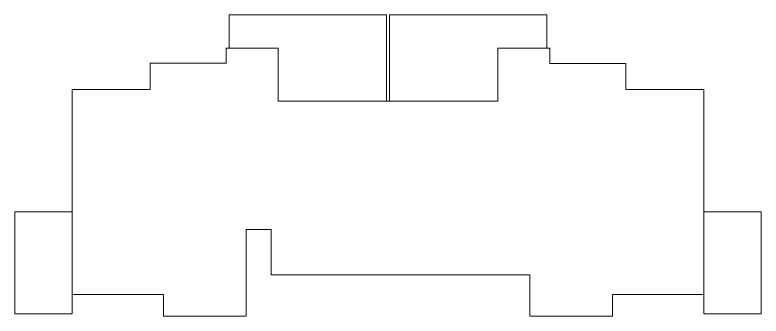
# Model space of a CAD drawing. Header units: millimetres. Extents: x 917 to 1168, y -421 to -23.
# Drawn here: x 917.3 to 955.03, y -297.79 to -282.54 of the extents above; entities that cross this region are included whole.
import ezdxf

# ---------------------------------------------------------------- set-up
doc = ezdxf.new("R2010")
doc.units = ezdxf.units.MM
doc.header["$LTSCALE"] = 0.1
doc.layers.add('00-Ventilacion', color=3, linetype='Continuous')

msp = doc.modelspace()

# ---------------------------------------------------------------- linework, layer by layer
at = {"layer": '00-Ventilacion', "color": 3, "lineweight": 5}
for points in [[(936.088, -286.907), (936.088, -282.536), (928.133, -282.536), (928.133, -284.213), (930.606, -284.213), (930.606, -286.907), (936.088, -286.907)], [(936.243, -286.907), (936.243, -282.536), (944.198, -282.536), (944.198, -284.213), (941.725, -284.213), (941.725, -286.907), (936.243, -286.907)], [(920.193, -292.518), (917.304, -292.518), (917.304, -297.678), (920.193, -297.678), (920.193, -292.518)], [(952.138, -292.518), (955.027, -292.518), (955.027, -297.678), (952.138, -297.678), (952.138, -292.518)]]:
    msp.add_lwpolyline(points, dxfattribs=at)
at = {"layer": '00-Ventilacion', "color": 6, "lineweight": 5}
msp.add_lwpolyline([(920.193, -286.31), (920.193, -296.706), (924.817, -296.706), (924.817, -297.793), (928.992, -297.793), (928.992, -293.402), (930.263, -293.402), (930.263, -295.702), (943.338, -295.702), (943.338, -297.793), (947.513, -297.793), (947.513, -296.706), (952.138, -296.706), (952.138, -286.31), (948.182, -286.31), (948.182, -285.001), (944.353, -285), (944.353, -284.213), (941.725, -284.213), (941.725, -286.907), (930.606, -286.907), (930.606, -284.213), (927.978, -284.213), (927.978, -284.986), (924.149, -284.986), (924.149, -286.31), (920.193, -286.31)], dxfattribs=at)

doc.saveas('drawing.dxf')
